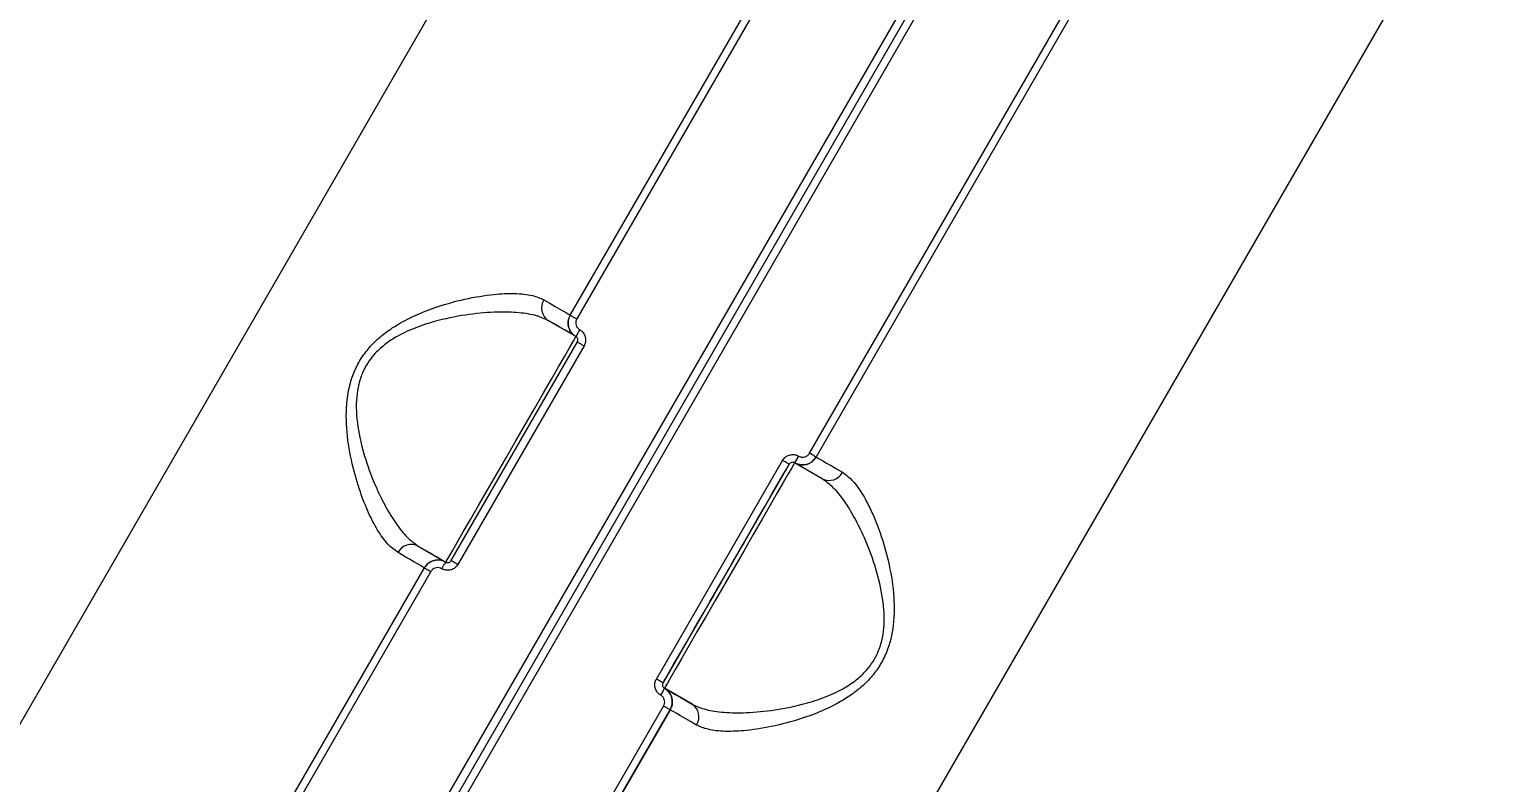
# Model space of a CAD drawing. Header units: millimetres. Extents: x -6006 to 5875, y -6399 to 6717.
# Drawn here: x 2036.8 to 2222.3, y 1711.7 to 1807.2 of the extents above; entities that cross this region are included whole.
import ezdxf

# ---------------------------------------------------------------- set-up
doc = ezdxf.new("R2010")
doc.units = ezdxf.units.MM
for name, color, linetype in [('DIKOM_ОБЪЕКТ', 7, 'Continuous'), ('DIKOM_РАЗМЕР_ЗОНА', 7, 'Continuous'), ('DIKOM_РАЗМЕР_ОБЪЕКТА', 7, 'Continuous')]:
    doc.layers.add(name, color=color, linetype=linetype)
doc.styles.add('style1', font='arial.ttf', dxfattribs={"width": 0.8})
doc.dimstyles.new('1-50', dxfattribs={"dimtxt": 300, "dimasz": 200, "dimexe": 100, "dimexo": 0, "dimgap": 100, "dimtad": 0, "dimdec": 0, "dimtxsty": 'style1', "dimcen": 0, "dimclrd": 7, "dimclre": 7, "dimadec": 1, "dimazin": 2, "dimtfac": 1, "dimtdec": 0, "dimtmove": 1, "dimatfit": 3, "dimfxl": 0, "dimlwd": 25, "dimlwe": 18, "dimarcsym": 0})

# ---------------------------------------------------------------- blocks, each defined once
blk = doc.blocks.new('*D15')
at = {"layer": 'Defpoints', "color": 0, "transparency": 16777216}
for p in [(-4354.46, 4593.05), (3409.28, 4593.05), (-1328.61, -3571.89)]:
    blk.add_point(p, dxfattribs=at)
at = {"layer": 'DIKOM_РАЗМЕР_ОБЪЕКТА', "color": 7, "lineweight": 18, "transparency": 16777216}
for p, q in [((3409.28, 4593.05), (-4454.46, 4593.05)), ((-1328.61, -3571.89), (-4454.46, -3571.89))]:
    blk.add_line(p, q, dxfattribs=at)
at = {"layer": 'DIKOM_РАЗМЕР_ОБЪЕКТА', "color": 7, "lineweight": 25, "transparency": 16777216}
for p, q in [((-4354.46, 4393.05), (-4354.46, 968.7)), ((-4354.46, -3371.89), (-4354.46, 52.46))]:
    blk.add_line(p, q, dxfattribs=at)
at = {"layer": 'DIKOM_РАЗМЕР_ОБЪЕКТА', "color": 7, "transparency": 16777216}
for points in [[(-4387.8, 4393.05), (-4321.13, 4393.05), (-4354.46, 4593.05)], [(-4387.8, -3371.89), (-4321.13, -3371.89), (-4354.46, -3571.89)]]:
    blk.add_solid(points, dxfattribs=at)
at = {"layer": 'DIKOM_РАЗМЕР_ОБЪЕКТА', "color": 0, "transparency": 16777216, "insert": (-4354.46, 510.58), "char_height": 300, "attachment_point": 5, "rotation": 90, "style": 'style1'}
blk.add_mtext('8150', dxfattribs=at)
blk = doc.blocks.new('*D16')
at = {"layer": 'Defpoints', "color": 0, "transparency": 16777216}
for p in [(3934.59, 4272.92), (-3710.11, -290.96), (3934.59, -4791.62)]:
    blk.add_point(p, dxfattribs=at)
at = {"layer": 'DIKOM_РАЗМЕР_ОБЪЕКТА', "color": 7, "lineweight": 18, "transparency": 16777216}
for p, q in [((3934.59, 4272.92), (3934.59, -4891.62)), ((-3710.11, -290.96), (-3710.11, -4891.62))]:
    blk.add_line(p, q, dxfattribs=at)
at = {"layer": 'DIKOM_РАЗМЕР_ОБЪЕКТА', "color": 7, "lineweight": 25, "transparency": 16777216}
for p, q in [((-3510.11, -4791.62), (-1432.64, -4791.62)), ((3734.59, -4791.62), (-518.7, -4791.62))]:
    blk.add_line(p, q, dxfattribs=at)
at = {"layer": 'DIKOM_РАЗМЕР_ОБЪЕКТА', "color": 7, "transparency": 16777216}
for points in [[(-3510.11, -4758.29), (-3510.11, -4824.96), (-3710.11, -4791.62)], [(3734.59, -4758.29), (3734.59, -4824.96), (3934.59, -4791.62)]]:
    blk.add_solid(points, dxfattribs=at)
at = {"layer": 'DIKOM_РАЗМЕР_ОБЪЕКТА', "color": 0, "transparency": 16777216, "insert": (-975.67, -4791.62), "char_height": 300, "attachment_point": 5, "style": 'style1'}
blk.add_mtext('7650', dxfattribs=at)
blk = doc.blocks.new('*D14')
at = {"layer": 'Defpoints', "color": 0, "transparency": 16777216}
for p in [(3463.26, 6716.57), (-5809.49, -5571.89), (-1350.38, -5571.89)]:
    blk.add_point(p, dxfattribs=at)
at = {"layer": 'DIKOM_РАЗМЕР_ЗОНА', "color": 7, "lineweight": 18, "transparency": 16777216}
for p, q in [((3463.26, 6716.57), (-5909.49, 6716.57)), ((-1350.38, -5571.89), (-5909.49, -5571.89))]:
    blk.add_line(p, q, dxfattribs=at)
at = {"layer": 'DIKOM_РАЗМЕР_ЗОНА', "color": 7, "lineweight": 25, "transparency": 16777216}
for p, q in [((-5809.49, 6516.57), (-5809.49, 1149.14)), ((-5809.49, -5371.89), (-5809.49, 69.36))]:
    blk.add_line(p, q, dxfattribs=at)
at = {"layer": 'DIKOM_РАЗМЕР_ЗОНА', "color": 7, "transparency": 16777216}
for points in [[(-5842.83, 6516.57), (-5776.16, 6516.57), (-5809.49, 6716.57)], [(-5842.83, -5371.89), (-5776.16, -5371.89), (-5809.49, -5571.89)]]:
    blk.add_solid(points, dxfattribs=at)
at = {"layer": 'DIKOM_РАЗМЕР_ЗОНА', "color": 0, "transparency": 16777216, "insert": (-5809.49, 609.25), "char_height": 300, "attachment_point": 5, "rotation": 90, "style": 'style1'}
blk.add_mtext('12300', dxfattribs=at)
blk = doc.blocks.new('*D13')
at = {"layer": 'Defpoints', "color": 0, "transparency": 16777216}
for p in [(5874.9, 4901.57), (-5210.11, -1293.83), (5874.9, -6202.3)]:
    blk.add_point(p, dxfattribs=at)
at = {"layer": 'DIKOM_РАЗМЕР_ЗОНА', "color": 7, "lineweight": 18, "transparency": 16777216}
for p, q in [((5874.9, 4901.57), (5874.9, -6302.3)), ((-5210.11, -1293.83), (-5210.11, -6302.3))]:
    blk.add_line(p, q, dxfattribs=at)
at = {"layer": 'DIKOM_РАЗМЕР_ЗОНА', "color": 7, "lineweight": 25, "transparency": 16777216}
for p, q in [((-5010.11, -6202.3), (160.46, -6202.3)), ((5674.9, -6202.3), (1240.24, -6202.3))]:
    blk.add_line(p, q, dxfattribs=at)
at = {"layer": 'DIKOM_РАЗМЕР_ЗОНА', "color": 7, "transparency": 16777216}
for points in [[(-5010.11, -6168.97), (-5010.11, -6235.64), (-5210.11, -6202.3)], [(5674.9, -6168.97), (5674.9, -6235.64), (5874.9, -6202.3)]]:
    blk.add_solid(points, dxfattribs=at)
at = {"layer": 'DIKOM_РАЗМЕР_ЗОНА', "color": 0, "transparency": 16777216, "insert": (700.35, -6202.3), "char_height": 300, "attachment_point": 5, "style": 'style1'}
blk.add_mtext('11100', dxfattribs=at)

msp = doc.modelspace()

# ---------------------------------------------------------------- linework, layer by layer
at = {"layer": 'DIKOM_ОБЪЕКТ', "color": 7, "linetype": 'Continuous', "lineweight": 15}
for p, q in [((1959.91, 1484.89), (2201.91, 1904.05)), ((2202.77, 1903.55), (1960.77, 1484.39)), ((2203.64, 1903.05), (1961.64, 1483.89)), ((1948.81, 1568.67), (2123.81, 1871.78)), ((2105.44, 1770.95), (2146.94, 1842.83)), ((2147.77, 1842.35), (2106.27, 1770.47)), ((2135.78, 1753.43), (2177.28, 1825.31)), ((2136.61, 1752.95), (2178.11, 1824.83)), ((2214.74, 1819.27), (2039.74, 1516.16)), ((2102.66, 1770.25), (2106.17, 1768.22)), ((2090.35, 1739.83), (2106.35, 1767.54)), ((2107.19, 1767.06), (2091.19, 1739.34)), ((2116.36, 1724.81), (2132.36, 1752.52)), ((2133.2, 1752.04), (2117.2, 1724.33)), ((2133.2, 1752.04), (2133.2, 1752.04)), ((2133.88, 1752.22), (2133.92, 1752.2)), ((2137.39, 1750.2), (2133.88, 1752.22)), ((2133.92, 1752.2), (2133.92, 1752.2)), ((2086.16, 1741.67), (2089.67, 1739.64)), ((2089.63, 1739.66), (2089.67, 1739.64)), ((2045.44, 1667.03), (2086.94, 1738.91)), ((2087.77, 1738.43), (2046.27, 1666.55)), ((2117.2, 1724.33), (2117.2, 1724.33)), ((2117.38, 1723.64), (2117.38, 1723.64)), ((2120.89, 1721.62), (2117.38, 1723.64)), ((2075.78, 1649.51), (2117.28, 1721.39)), ((2076.61, 1649.03), (2118.11, 1720.91)), ((2118.11, 1720.91), (2076.61, 1649.03)), ((2118.11, 1720.91), (2118.11, 1720.91))]:
    msp.add_line(p, q, dxfattribs=at)
at = {"layer": 'DIKOM_ОБЪЕКТ', "color": 7, "linetype": 'Continuous', "lineweight": 15, "flags": 128}
for points in [[(2102.1, 1772.88), (2102.87, 1772.44), (2103.54, 1772.05), (2104.12, 1771.71), (2104.59, 1771.44), (2104.96, 1771.23), (2105.22, 1771.08), (2105.38, 1770.98), (2105.44, 1770.95)], [(2105.44, 1770.95), (2105.45, 1770.94), (2105.5, 1770.92), (2105.57, 1770.87), (2105.68, 1770.81), (2105.8, 1770.74), (2105.95, 1770.66), (2106.1, 1770.57), (2106.27, 1770.47)], [(2106.17, 1768.22), (2106.11, 1768.25), (2105.95, 1768.35), (2105.67, 1768.51), (2105.28, 1768.73), (2104.78, 1769.02), (2104.18, 1769.37), (2103.47, 1769.78), (2102.66, 1770.25)], [(2089.67, 1739.64), (2089.76, 1739.8), (2090.04, 1740.28), (2090.49, 1741.06), (2091.1, 1742.13), (2091.87, 1743.46), (2092.78, 1745.02), (2093.79, 1746.79), (2094.91, 1748.71), (2096.08, 1750.75), (2097.3, 1752.86), (2098.54, 1755), (2099.76, 1757.11), (2100.93, 1759.15), (2102.04, 1761.08), (2103.06, 1762.84), (2103.97, 1764.41), (2104.74, 1765.74), (2105.35, 1766.81), (2105.8, 1767.59), (2106.08, 1768.06), (2106.17, 1768.22)], [(2106.35, 1767.54), (2106.37, 1767.53), (2106.41, 1767.5), (2106.49, 1767.46), (2106.59, 1767.4), (2106.72, 1767.33), (2106.86, 1767.24), (2107.02, 1767.15), (2107.19, 1767.06)], [(2133.2, 1752.04), (2133.18, 1752.05), (2133.13, 1752.08), (2133.06, 1752.12), (2132.95, 1752.18), (2132.83, 1752.25), (2132.68, 1752.34), (2132.53, 1752.43), (2132.36, 1752.52)], [(2136.61, 1752.95), (2136.6, 1752.96), (2136.55, 1752.99), (2136.47, 1753.03), (2136.37, 1753.09), (2136.25, 1753.17), (2136.1, 1753.25), (2135.95, 1753.34), (2135.78, 1753.43)], [(2136.61, 1752.95), (2136.67, 1752.92), (2136.82, 1752.83), (2137.09, 1752.68), (2137.46, 1752.47), (2137.93, 1752.19), (2138.51, 1751.86), (2139.18, 1751.47), (2139.95, 1751.02)], [(2117.2, 1724.33), (2117.29, 1724.48), (2117.55, 1724.94), (2117.99, 1725.7), (2118.59, 1726.73), (2119.33, 1728.02), (2120.21, 1729.54), (2121.2, 1731.25), (2122.28, 1733.12), (2123.42, 1735.1), (2124.6, 1737.15), (2125.8, 1739.22), (2126.98, 1741.26), (2128.12, 1743.24), (2129.2, 1745.11), (2130.19, 1746.82), (2131.06, 1748.34), (2131.81, 1749.63), (2132.41, 1750.67), (2132.84, 1751.42), (2133.11, 1751.88), (2133.2, 1752.04)], [(2133.88, 1752.22), (2133.79, 1752.06), (2133.52, 1751.59), (2133.06, 1750.81), (2132.45, 1749.74), (2131.68, 1748.41), (2130.78, 1746.84), (2129.76, 1745.08), (2128.65, 1743.15), (2127.47, 1741.11), (2126.25, 1739), (2125.02, 1736.86), (2123.8, 1734.75), (2122.62, 1732.71), (2121.51, 1730.79), (2120.49, 1729.02), (2119.58, 1727.46), (2118.82, 1726.13), (2118.2, 1725.06), (2117.75, 1724.28), (2117.47, 1723.8), (2117.38, 1723.64)], [(2137.39, 1750.2), (2136.58, 1750.66), (2135.87, 1751.07), (2135.26, 1751.42), (2134.77, 1751.71), (2134.38, 1751.93), (2134.1, 1752.09), (2133.94, 1752.19), (2133.88, 1752.22)], [(2086.16, 1741.67), (2086.97, 1741.2), (2087.68, 1740.79), (2088.28, 1740.44), (2088.78, 1740.16), (2089.17, 1739.93), (2089.45, 1739.77), (2089.61, 1739.68), (2089.67, 1739.64)], [(2125.2, 1738.18), (2125.83, 1739.28), (2126.42, 1740.29), (2126.9, 1741.13), (2127.25, 1741.73), (2127.43, 1742.04), (2127.43, 1742.04), (2127.25, 1741.73), (2126.9, 1741.13), (2126.41, 1740.29), (2125.83, 1739.28), (2125.2, 1738.18), (2124.56, 1737.08), (2123.98, 1736.08), (2123.5, 1735.24), (2123.15, 1734.64), (2122.97, 1734.32), (2122.97, 1734.32), (2123.15, 1734.64), (2123.5, 1735.24), (2123.98, 1736.07), (2124.56, 1737.08), (2125.2, 1738.18)], [(2086.94, 1738.91), (2086.88, 1738.94), (2086.72, 1739.03), (2086.46, 1739.19), (2086.09, 1739.4), (2085.62, 1739.67), (2085.04, 1740), (2084.37, 1740.39), (2083.6, 1740.84)], [(2090.35, 1739.83), (2090.37, 1739.82), (2090.41, 1739.79), (2090.49, 1739.75), (2090.59, 1739.69), (2090.72, 1739.61), (2090.86, 1739.53), (2091.02, 1739.44), (2091.19, 1739.34)], [(2086.94, 1738.91), (2086.95, 1738.9), (2087, 1738.87), (2087.07, 1738.83), (2087.18, 1738.77), (2087.3, 1738.7), (2087.45, 1738.62), (2087.6, 1738.53), (2087.77, 1738.43)], [(2117.2, 1724.33), (2117.18, 1724.34), (2117.13, 1724.36), (2117.06, 1724.41), (2116.95, 1724.47), (2116.83, 1724.54), (2116.68, 1724.62), (2116.53, 1724.71), (2116.36, 1724.81)], [(2117.38, 1723.64), (2117.44, 1723.61), (2117.6, 1723.51), (2117.88, 1723.35), (2118.27, 1723.13), (2118.76, 1722.84), (2119.37, 1722.5), (2120.08, 1722.09), (2120.89, 1721.62)], [(2118.11, 1720.91), (2118.1, 1720.92), (2118.05, 1720.95), (2117.97, 1720.99), (2117.87, 1721.05), (2117.75, 1721.12), (2117.6, 1721.21), (2117.45, 1721.3), (2117.28, 1721.39)], [(2121.45, 1718.98), (2120.68, 1719.43), (2120.01, 1719.82), (2119.43, 1720.15), (2118.96, 1720.42), (2118.59, 1720.64), (2118.32, 1720.79), (2118.17, 1720.88), (2118.11, 1720.91)]]:
    msp.add_lwpolyline(points, dxfattribs=at)
at = {"layer": 'DIKOM_ОБЪЕКТ', "color": 7, "linetype": 'Continuous', "lineweight": 15}
for centre, radius, start, end in [((2103.7, 1771.85), 1.91, 147.2544, 236.9557), ((2107.17, 1769.95), 2, 150, 240), ((2112.2, 1765.61), 6.57, 147.8273, 156.5578), ((2128.59, 1756.14), 6.58, 323.454, 332.1721), ((2134.88, 1753.95), 2, 241.1812, 330), ((2138.26, 1751.9), 1.91, 243.0511, 332.7514), ((2085.29, 1739.96), 1.91, 63.0514, 152.748), ((2088.67, 1737.91), 2, 82.1486, 150), ((2094.94, 1735.73), 6.56, 143.437, 152.1818), ((2111.34, 1726.27), 6.59, 327.8241, 336.5367), ((2116.38, 1721.91), 2, 330, 60), ((2119.85, 1720.02), 1.91, 327.2411, 56.9502)]:
    msp.add_arc(centre, radius, start, end, dxfattribs=at)
for points, knots in [([(2083.6, 1740.84), (2083.15, 1741.16), (2082.26, 1741.83), (2081.01, 1743.61), (2079.84, 1745.85), (2078.73, 1748.65), (2077.73, 1752.08), (2077.04, 1756.02), (2076.98, 1760.01), (2077.71, 1763.17), (2078.82, 1765.36), (2079.95, 1766.87), (2081.32, 1768.21), (2083.17, 1769.57), (2085.49, 1770.83), (2088.62, 1772.08), (2092.14, 1773.05), (2095.59, 1773.61), (2098.46, 1773.74), (2100.63, 1773.53), (2101.64, 1773.09), (2102.1, 1772.88)], [0, 0, 0, 0, 0.054582, 0.111032, 0.165946, 0.222012, 0.289073, 0.35796, 0.422673, 0.477404, 0.50475, 0.5331, 0.562353, 0.592382, 0.639888, 0.688584, 0.759284, 0.832059, 0.890159, 0.949869, 1, 1, 1, 1]), ([(2102.66, 1770.25), (2102.18, 1770.47), (2101.15, 1770.95), (2098.95, 1771.29), (2096.09, 1771.38), (2092.64, 1771.09), (2089.18, 1770.44), (2086.07, 1769.49), (2083.82, 1768.49), (2082.02, 1767.33), (2080.48, 1765.99), (2079.49, 1764.56), (2078.85, 1763.06), (2078.49, 1761.78), (2078.21, 1759.41), (2078.5, 1756.25), (2079.46, 1752.54), (2080.69, 1749.31), (2082.02, 1746.61), (2083.33, 1744.47), (2084.72, 1742.7), (2085.68, 1742.02), (2086.16, 1741.67)], [0, 0, 0, 0, 0.050716, 0.109916, 0.170725, 0.242653, 0.316474, 0.36375, 0.411988, 0.440047, 0.46886, 0.510098, 0.521086, 0.546818, 0.573408, 0.636934, 0.704611, 0.774149, 0.830251, 0.887329, 0.942879, 1, 1, 1, 1]), ([(2106.17, 1768.22), (2106.04, 1768.3), (2105.73, 1768.51), (2105.37, 1769), (2105.15, 1769.65), (2105.16, 1770.34), (2105.34, 1770.75), (2105.44, 1770.95)], [0, 0, 0, 0, 0.141724, 0.356385, 0.57096, 0.785436, 1, 1, 1, 1]), ([(2106.27, 1770.47), (2106.22, 1770.37), (2106.13, 1770.17), (2106.13, 1769.82), (2106.23, 1769.5), (2106.42, 1769.25), (2106.57, 1769.15), (2106.63, 1769.11)], [0, 0, 0, 0, 0.214232, 0.428558, 0.643177, 0.858094, 1, 1, 1, 1]), ([(2106.63, 1769.11), (2106.73, 1769.05), (2106.96, 1768.89), (2107.24, 1768.52), (2107.4, 1768.04), (2107.4, 1767.52), (2107.26, 1767.21), (2107.19, 1767.06)], [0, 0, 0, 0, 0.141895, 0.356777, 0.571382, 0.785755, 1, 1, 1, 1]), ([(2106.35, 1767.54), (2106.37, 1767.59), (2106.42, 1767.69), (2106.42, 1767.87), (2106.37, 1768.03), (2106.28, 1768.15), (2106.2, 1768.2), (2106.17, 1768.22)], [0, 0, 0, 0, 0.213806, 0.428141, 0.64273, 0.85789, 1, 1, 1, 1]), ([(2132.36, 1752.52), (2132.42, 1752.61), (2132.58, 1752.85), (2132.94, 1753.12), (2133.43, 1753.28), (2133.95, 1753.28), (2134.26, 1753.14), (2134.41, 1753.07)], [0, 0, 0, 0, 0.140646, 0.355094, 0.56984, 0.784901, 1, 1, 1, 1]), ([(2136.61, 1752.95), (2136.53, 1752.83), (2136.32, 1752.52), (2135.84, 1752.15), (2135.19, 1751.94), (2134.5, 1751.94), (2134.09, 1752.13), (2133.88, 1752.22)], [0, 0, 0, 0, 0.140687, 0.355479, 0.570305, 0.785146, 1, 1, 1, 1]), ([(2134.41, 1753.07), (2134.52, 1753.02), (2134.72, 1752.93), (2135.07, 1752.93), (2135.39, 1753.03), (2135.64, 1753.22), (2135.74, 1753.37), (2135.78, 1753.43)], [0, 0, 0, 0, 0.215091, 0.430173, 0.644921, 0.859443, 1, 1, 1, 1]), ([(2139.95, 1751.02), (2140.4, 1750.69), (2141.3, 1750.02), (2142.55, 1748.23), (2143.71, 1746), (2144.83, 1743.18), (2145.84, 1739.77), (2146.51, 1735.82), (2146.57, 1731.86), (2145.84, 1728.68), (2144.72, 1726.5), (2143.6, 1724.98), (2142.23, 1723.65), (2140.37, 1722.28), (2138.05, 1721.02), (2134.91, 1719.78), (2131.39, 1718.8), (2127.93, 1718.25), (2125.08, 1718.12), (2122.91, 1718.33), (2121.91, 1718.78), (2121.45, 1718.98)], [0, 0, 0, 0, 0.055475, 0.111024, 0.166497, 0.222005, 0.290023, 0.357963, 0.422675, 0.477407, 0.505246, 0.533094, 0.562711, 0.592374, 0.64043, 0.688582, 0.760327, 0.832062, 0.891, 0.949866, 1, 1, 1, 1]), ([(2133.88, 1752.22), (2133.83, 1752.25), (2133.73, 1752.29), (2133.55, 1752.29), (2133.39, 1752.24), (2133.27, 1752.15), (2133.22, 1752.07), (2133.2, 1752.04)], [0, 0, 0, 0, 0.215303, 0.430593, 0.645328, 0.859562, 1, 1, 1, 1]), ([(2120.89, 1721.62), (2121.37, 1721.4), (2122.4, 1720.92), (2124.61, 1720.57), (2127.46, 1720.49), (2130.91, 1720.77), (2134.37, 1721.42), (2137.48, 1722.37), (2139.73, 1723.37), (2141.54, 1724.53), (2143.07, 1725.88), (2144.06, 1727.3), (2144.71, 1728.8), (2145.07, 1730.08), (2145.34, 1732.45), (2145.05, 1735.62), (2144.09, 1739.32), (2142.86, 1742.55), (2141.53, 1745.26), (2140.22, 1747.4), (2138.83, 1749.16), (2137.87, 1749.85), (2137.39, 1750.2)], [0, 0, 0, 0, 0.050713, 0.109915, 0.170723, 0.242653, 0.316473, 0.36375, 0.411989, 0.440046, 0.46886, 0.5101, 0.521087, 0.546818, 0.573407, 0.636934, 0.704613, 0.77415, 0.830252, 0.88733, 0.94288, 1, 1, 1, 1]), ([(2086.94, 1738.91), (2087.02, 1739.03), (2087.22, 1739.34), (2087.71, 1739.71), (2088.36, 1739.92), (2089.05, 1739.92), (2089.46, 1739.74), (2089.67, 1739.64)], [0, 0, 0, 0, 0.140734, 0.355444, 0.570285, 0.78513, 1, 1, 1, 1]), ([(2089.67, 1739.64), (2089.72, 1739.62), (2089.82, 1739.57), (2089.99, 1739.57), (2090.16, 1739.63), (2090.28, 1739.72), (2090.33, 1739.8), (2090.35, 1739.83)], [0, 0, 0, 0, 0.215545, 0.430544, 0.645286, 0.859434, 1, 1, 1, 1]), ([(2089.13, 1738.8), (2089.03, 1738.84), (2088.82, 1738.94), (2088.48, 1738.94), (2088.15, 1738.83), (2087.91, 1738.65), (2087.81, 1738.49), (2087.77, 1738.43)], [0, 0, 0, 0, 0.215121, 0.430205, 0.644932, 0.859502, 1, 1, 1, 1]), ([(2091.19, 1739.34), (2091.12, 1739.25), (2090.97, 1739.02), (2090.6, 1738.74), (2090.12, 1738.58), (2089.6, 1738.59), (2089.29, 1738.73), (2089.13, 1738.8)], [0, 0, 0, 0, 0.140633, 0.355061, 0.569834, 0.784908, 1, 1, 1, 1]), ([(2116.91, 1722.76), (2116.82, 1722.82), (2116.59, 1722.98), (2116.31, 1723.34), (2116.15, 1723.83), (2116.15, 1724.35), (2116.29, 1724.65), (2116.36, 1724.81)], [0, 0, 0, 0, 0.141844, 0.356688, 0.571295, 0.785669, 1, 1, 1, 1]), ([(2117.28, 1721.39), (2117.33, 1721.49), (2117.42, 1721.7), (2117.42, 1722.05), (2117.31, 1722.37), (2117.13, 1722.61), (2116.97, 1722.72), (2116.91, 1722.76)], [0, 0, 0, 0, 0.214242, 0.428525, 0.643172, 0.858046, 1, 1, 1, 1]), ([(2117.2, 1724.33), (2117.17, 1724.27), (2117.13, 1724.17), (2117.13, 1724), (2117.18, 1723.84), (2117.27, 1723.72), (2117.35, 1723.66), (2117.38, 1723.64)], [0, 0, 0, 0, 0.214029, 0.428186, 0.64275, 0.858, 1, 1, 1, 1]), ([(2117.38, 1723.64), (2117.5, 1723.56), (2117.81, 1723.35), (2118.18, 1722.86), (2118.39, 1722.22), (2118.39, 1721.53), (2118.21, 1721.12), (2118.11, 1720.91)], [0, 0, 0, 0, 0.141728, 0.356425, 0.570971, 0.785492, 1, 1, 1, 1])]:
    msp.add_open_spline(points, degree=3, knots=knots, dxfattribs=at)

# ---------------------------------------------------------------- dimensions: what is measured, and where the dimension line sits
at = {"layer": 'DIKOM_РАЗМЕР_ЗОНА'}
dim = msp.add_linear_dim(base=(-5809.49, -5571.89), p1=(3463.26, 6716.57), p2=(-1350.38, -5571.89), angle=90, text='12300', dimstyle='1-50', override={"dimscale": 1, "dimtix": 0, "dimtofl": 1, "dimtmove": 1, "dimatfit": 3}, dxfattribs=at)
dim.commit()
dim.dimension.update_dxf_attribs({"geometry": '*D14', "text_midpoint": (-5809.49, 609.25), "dimtype": 160})
dim = msp.add_linear_dim(base=(5874.9, -6202.3), p1=(-5210.11, -1293.83), p2=(5874.9, 4901.57), text='11100', dimstyle='1-50', override={"dimscale": 1, "dimtix": 0, "dimtofl": 1, "dimtmove": 1, "dimatfit": 3}, dxfattribs=at)
dim.commit()
dim.dimension.update_dxf_attribs({"geometry": '*D13', "text_midpoint": (700.35, -6202.3), "dimtype": 160})
at = {"layer": 'DIKOM_РАЗМЕР_ОБЪЕКТА'}
dim = msp.add_linear_dim(base=(-4354.46, 4593.05), p1=(-1328.61, -3571.89), p2=(3409.28, 4593.05), angle=90, text='8150', dimstyle='1-50', override={"dimscale": 1, "dimtix": 0, "dimtofl": 1, "dimtmove": 1, "dimatfit": 3}, dxfattribs=at)
dim.commit()
dim.dimension.update_dxf_attribs({"geometry": '*D15', "text_midpoint": (-4354.46, 510.58)})
dim = msp.add_linear_dim(base=(3934.59, -4791.62), p1=(-3710.11, -290.96), p2=(3934.59, 4272.92), text='7650', dimstyle='1-50', override={"dimscale": 1, "dimtix": 0, "dimtofl": 1, "dimtmove": 1, "dimatfit": 3}, dxfattribs=at)
dim.commit()
dim.dimension.update_dxf_attribs({"geometry": '*D16', "text_midpoint": (-975.67, -4791.62), "dimtype": 160})

doc.saveas('drawing.dxf')
